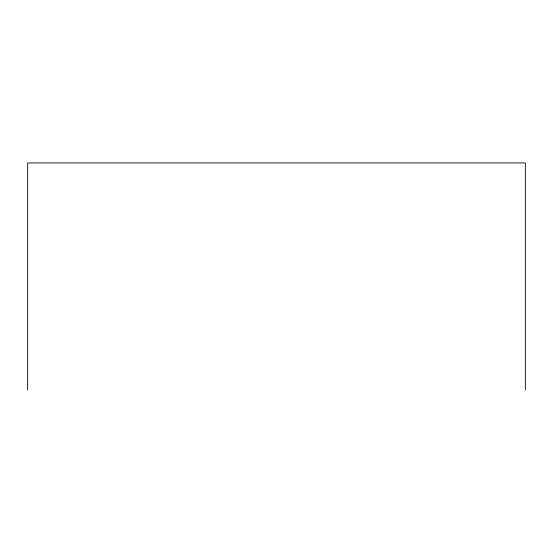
<?xml version="1.0" encoding="UTF-8"?>
<svg xmlns="http://www.w3.org/2000/svg" width="553" height="553" viewBox="0 0 553 553"><rect width="100%" height="100%" fill="white"/><g stroke="black" fill="none" stroke-linecap="round" stroke-linejoin="round"><path stroke-width="0.83" d="M525.35 390.079L525.35 162.921L27.65 162.921L27.65 390.079"/></g></svg>
